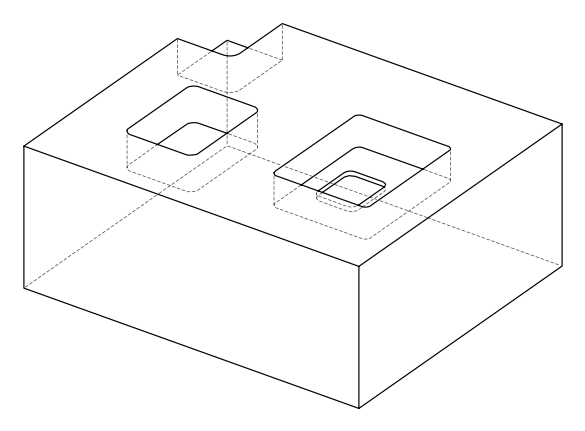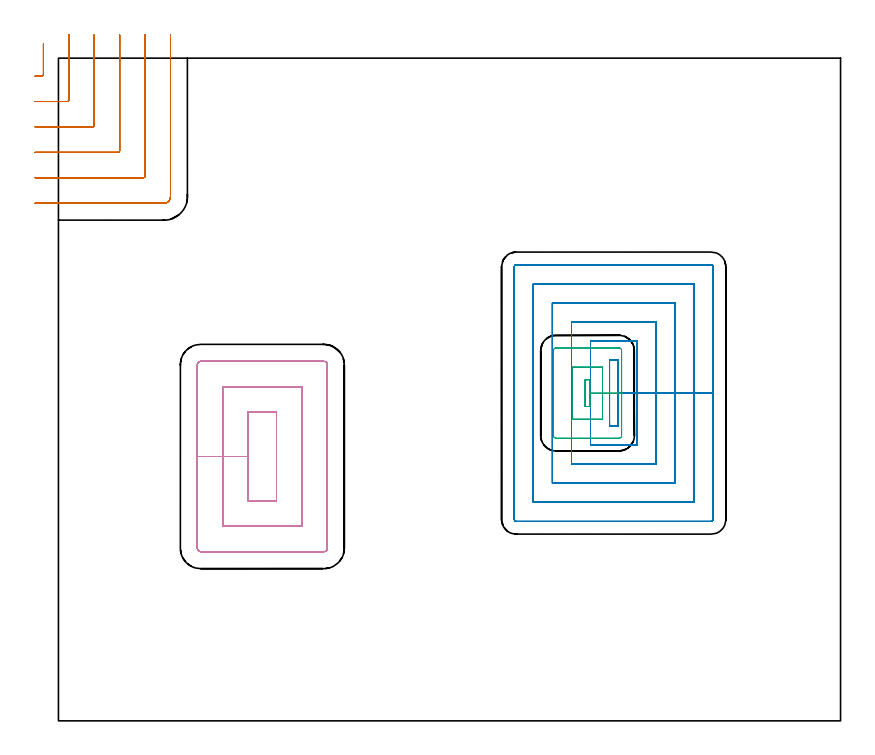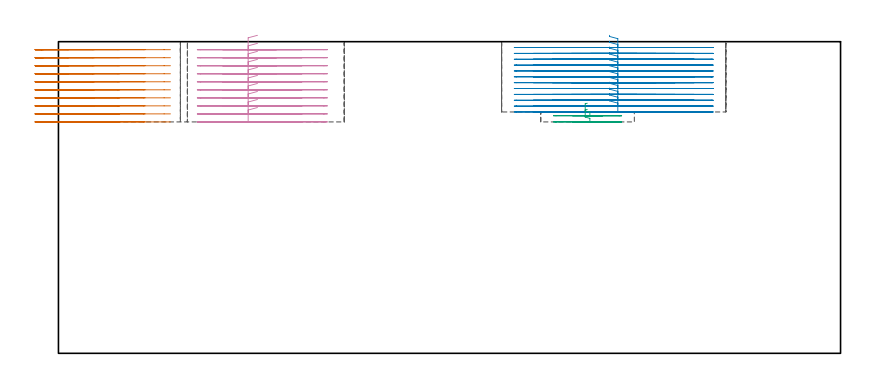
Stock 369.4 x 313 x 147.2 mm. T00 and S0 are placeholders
(PLAN: 4 operations, 2 tool changes, 64.8 min)
(1 MILL_CORNER_NOTCH_RECTANGULAR | CORNER_NOTCH_RECTANGULAR | NXT0201_012 | Follow Part, ap 4, ae 75% | 11.32 min | 175603 mm3)
(2 MILL_RECTANGULAR_POCKET | POCKET_RECTANGULAR_STRAIGHT | NXT0201_011 | Follow Part, ap 3, ae 75% | 38.23 min | 466999 mm3)
(3 MILL_RECTANGULAR_POCKET_1 | POCKET_RECTANGULAR_STRAIGHT_1 | NXT0201_011 | Follow Part, ap 3, ae 75% | 1.28 min | 11166 mm3)
(4 MILL_RECTANGULAR_POCKET_2 | POCKET_RECTANGULAR_STRAIGHT_2 | NXT0201_012 | Follow Part, ap 4, ae 75% | 13.93 min | 307675 mm3)
(TOOL NXT0201_012 | ENDMILL 16mm [2P460-1600-NA 1630] | D16 FL38 Z6)
(TOOL NXT0201_011 | ENDMILL 12mm [2P460-1200-NA 1630] | D12 FL38 Z6)
(OP 1 MILL_CORNER_NOTCH_RECTANGULAR)
G17 G21 G94 G90
T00 M6
G54
G17 G0 G90 X-11. Y304.5 S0 M3
G43 Z157.2 H1
Z143.41
G94 G1 X-8. F250.
X-7.895 F500.
G3 X-7.1 Y305.295 R0.8
G1 Y316.686
Y319.686 F250.
G0 Z157.2
X-11. Y292.5
Z143.41
G1 X-8.
X4.105 F500.
G3 X4.9 Y293.295 R0.8
G1 Y321.
Y324. F250.
G0 Z157.2
X-11. Y280.5
Z143.41
G1 X-8.
X16.105 F500.
G3 X16.9 Y281.295 R0.8
G1 Y321.
Y324. F250.
G0 Z157.2
X-11. Y268.5
Z143.41
G1 X-8.
X28.104 F500.
G3 X28.9 Y269.296 R0.8
G1 Y321.
Y324. F250.
G0 Z157.2
X-11. Y256.5
Z143.41
G1 X-8.
X40.104 F500.
G3 X40.9 Y257.296 R0.8
G1 Y321.
Y324. F250.
G0 Z157.2
X-11. Y244.5
Z143.41
G1 X-8.
X49.9 F500.
G3 X52.9 Y247.5 R3.
G1 Y321.
Y324. F250.
G0 Z157.2
X-11. Y304.5
Z139.62
G1 X-8.
X-7.895 F500.
G3 X-7.1 Y305.295 R0.8
G1 Y316.686
Y319.686 F250.
G0 Z157.2
X-11. Y292.5
Z139.62
G1 X-8.
X4.105 F500.
G3 X4.9 Y293.295 R0.8
G1 Y321.
Y324. F250.
G0 Z157.2
X-11. Y280.5
Z139.62
G1 X-8.
X16.105 F500.
G3 X16.9 Y281.295 R0.8
G1 Y321.
Y324. F250.
G0 Z157.2
X-11. Y268.5
Z139.62
G1 X-8.
X28.104 F500.
G3 X28.9 Y269.296 R0.8
G1 Y321.
Y324. F250.
G0 Z157.2
X-11. Y256.5
Z139.62
G1 X-8.
X40.104 F500.
G3 X40.9 Y257.296 R0.8
G1 Y321.
Y324. F250.
G0 Z157.2
X-11. Y244.5
Z139.62
G1 X-8.
X49.9 F500.
G3 X52.9 Y247.5 R3.
G1 Y321.
Y324. F250.
G0 Z157.2
X-11. Y304.5
Z135.83
G1 X-8.
X-7.895 F500.
G3 X-7.1 Y305.295 R0.8
G1 Y316.686
Y319.686 F250.
G0 Z157.2
X-11. Y292.5
Z135.83
G1 X-8.
X4.105 F500.
G3 X4.9 Y293.295 R0.8
G1 Y321.
Y324. F250.
G0 Z157.2
X-11. Y280.5
Z135.83
G1 X-8.
X16.105 F500.
G3 X16.9 Y281.295 R0.8
G1 Y321.
Y324. F250.
G0 Z157.2
X-11. Y268.5
Z135.83
G1 X-8.
X28.104 F500.
G3 X28.9 Y269.296 R0.8
G1 Y321.
Y324. F250.
G0 Z157.2
X-11. Y256.5
Z135.83
G1 X-8.
X40.104 F500.
G3 X40.9 Y257.296 R0.8
G1 Y321.
Y324. F250.
G0 Z157.2
X-11. Y244.5
Z135.83
G1 X-8.
X49.9 F500.
G3 X52.9 Y247.5 R3.
G1 Y321.
Y324. F250.
G0 Z157.2
X-11. Y304.5
Z132.04
G1 X-8.
X-7.895 F500.
G3 X-7.1 Y305.295 R0.8
G1 Y316.686
Y319.686 F250.
G0 Z157.2
X-11. Y292.5
Z132.04
G1 X-8.
X4.105 F500.
G3 X4.9 Y293.295 R0.8
G1 Y321.
Y324. F250.
G0 Z157.2
X-11. Y280.5
Z132.04
G1 X-8.
X16.105 F500.
G3 X16.9 Y281.295 R0.8
G1 Y321.
Y324. F250.
G0 Z157.2
X-11. Y268.5
Z132.04
G1 X-8.
X28.104 F500.
G3 X28.9 Y269.296 R0.8
G1 Y321.
Y324. F250.
G0 Z157.2
X-11. Y256.5
Z132.04
G1 X-8.
X40.104 F500.
G3 X40.9 Y257.296 R0.8
G1 Y321.
Y324. F250.
G0 Z157.2
X-11. Y244.5
Z132.04
G1 X-8.
X49.9 F500.
G3 X52.9 Y247.5 R3.
G1 Y321.
Y324. F250.
G0 Z157.2
X-11. Y304.5
Z128.25
G1 X-8.
X-7.895 F500.
G3 X-7.1 Y305.295 R0.8
G1 Y316.686
Y319.686 F250.
G0 Z157.2
X-11. Y292.5
Z128.25
G1 X-8.
X4.105 F500.
G3 X4.9 Y293.295 R0.8
G1 Y321.
Y324. F250.
G0 Z157.2
X-11. Y280.5
Z128.25
G1 X-8.
X16.105 F500.
G3 X16.9 Y281.295 R0.8
G1 Y321.
Y324. F250.
G0 Z157.2
X-11. Y268.5
Z128.25
G1 X-8.
X28.104 F500.
G3 X28.9 Y269.296 R0.8
G1 Y321.
Y324. F250.
G0 Z157.2
X-11. Y256.5
Z128.25
G1 X-8.
X40.104 F500.
G3 X40.9 Y257.296 R0.8
G1 Y321.
Y324. F250.
G0 Z157.2
X-11. Y244.5
Z128.25
G1 X-8.
X49.9 F500.
G3 X52.9 Y247.5 R3.
G1 Y321.
Y324. F250.
G0 Z157.2
X-11. Y304.5
Z124.46
G1 X-8.
X-7.895 F500.
G3 X-7.1 Y305.295 R0.8
G1 Y316.686
Y319.686 F250.
G0 Z157.2
X-11. Y292.5
Z124.46
G1 X-8.
X4.105 F500.
G3 X4.9 Y293.295 R0.8
G1 Y321.
Y324. F250.
G0 Z157.2
X-11. Y280.5
Z124.46
G1 X-8.
X16.105 F500.
G3 X16.9 Y281.295 R0.8
G1 Y321.
Y324. F250.
G0 Z157.2
X-11. Y268.5
Z124.46
G1 X-8.
X28.104 F500.
G3 X28.9 Y269.296 R0.8
G1 Y321.
Y324. F250.
G0 Z157.2
X-11. Y256.5
Z124.46
G1 X-8.
X40.104 F500.
G3 X40.9 Y257.296 R0.8
G1 Y321.
Y324. F250.
G0 Z157.2
X-11. Y244.5
Z124.46
G1 X-8.
X49.9 F500.
G3 X52.9 Y247.5 R3.
G1 Y321.
Y324. F250.
G0 Z157.2
X-11. Y304.5
Z120.67
G1 X-8.
X-7.895 F500.
G3 X-7.1 Y305.295 R0.8
G1 Y316.686
Y319.686 F250.
G0 Z157.2
X-11. Y292.5
Z120.67
G1 X-8.
X4.105 F500.
G3 X4.9 Y293.295 R0.8
G1 Y321.
Y324. F250.
G0 Z157.2
X-11. Y280.5
Z120.67
G1 X-8.
X16.105 F500.
G3 X16.9 Y281.295 R0.8
G1 Y321.
Y324. F250.
G0 Z157.2
X-11. Y268.5
Z120.67
G1 X-8.
X28.104 F500.
G3 X28.9 Y269.296 R0.8
G1 Y321.
Y324. F250.
G0 Z157.2
X-11. Y256.5
Z120.67
G1 X-8.
X40.104 F500.
G3 X40.9 Y257.296 R0.8
G1 Y321.
Y324. F250.
G0 Z157.2
X-11. Y244.5
Z120.67
G1 X-8.
X49.9 F500.
G3 X52.9 Y247.5 R3.
G1 Y321.
Y324. F250.
G0 Z157.2
X-11. Y304.5
Z116.88
G1 X-8.
X-7.895 F500.
G3 X-7.1 Y305.295 R0.8
G1 Y316.686
Y319.686 F250.
G0 Z157.2
X-11. Y292.5
Z116.88
G1 X-8.
X4.105 F500.
G3 X4.9 Y293.295 R0.8
G1 Y321.
Y324. F250.
G0 Z157.2
X-11. Y280.5
Z116.88
G1 X-8.
X16.105 F500.
G3 X16.9 Y281.295 R0.8
G1 Y321.
Y324. F250.
G0 Z157.2
X-11. Y268.5
Z116.88
G1 X-8.
X28.104 F500.
G3 X28.9 Y269.296 R0.8
G1 Y321.
Y324. F250.
G0 Z157.2
X-11. Y256.5
Z116.88
G1 X-8.
X40.104 F500.
G3 X40.9 Y257.296 R0.8
G1 Y321.
Y324. F250.
G0 Z157.2
X-11. Y244.5
Z116.88
G1 X-8.
X49.9 F500.
G3 X52.9 Y247.5 R3.
G1 Y321.
Y324. F250.
G0 Z157.2
X-11. Y304.5
Z113.09
G1 X-8.
X-7.895 F500.
G3 X-7.1 Y305.295 R0.8
G1 Y316.686
Y319.686 F250.
G0 Z157.2
X-11. Y292.5
Z113.09
G1 X-8.
X4.105 F500.
G3 X4.9 Y293.295 R0.8
G1 Y321.
Y324. F250.
G0 Z157.2
X-11. Y280.5
Z113.09
G1 X-8.
X16.105 F500.
G3 X16.9 Y281.295 R0.8
G1 Y321.
Y324. F250.
G0 Z157.2
X-11. Y268.5
Z113.09
G1 X-8.
X28.104 F500.
G3 X28.9 Y269.296 R0.8
G1 Y321.
Y324. F250.
G0 Z157.2
X-11. Y256.5
Z113.09
G1 X-8.
X40.104 F500.
G3 X40.9 Y257.296 R0.8
G1 Y321.
Y324. F250.
G0 Z157.2
X-11. Y244.5
Z113.09
G1 X-8.
X49.9 F500.
G3 X52.9 Y247.5 R3.
G1 Y321.
Y324. F250.
G0 Z157.2
X-11. Y304.5
Z109.3
G1 X-8.
X-7.895 F500.
G3 X-7.1 Y305.295 R0.8
G1 Y316.686
Y319.686 F250.
G0 Z157.2
X-11. Y292.5
Z109.3
G1 X-8.
X4.105 F500.
G3 X4.9 Y293.295 R0.8
G1 Y321.
Y324. F250.
G0 Z157.2
X-11. Y280.5
Z109.3
G1 X-8.
X16.105 F500.
G3 X16.9 Y281.295 R0.8
G1 Y321.
Y324. F250.
G0 Z157.2
X-11. Y268.5
Z109.3
G1 X-8.
X28.104 F500.
G3 X28.9 Y269.296 R0.8
G1 Y321.
Y324. F250.
G0 Z157.2
X-11. Y256.5
Z109.3
G1 X-8.
X40.104 F500.
G3 X40.9 Y257.296 R0.8
G1 Y321.
Y324. F250.
G0 Z157.2
X-11. Y244.5
Z109.3
G1 X-8.
X49.9 F500.
G3 X52.9 Y247.5 R3.
G1 Y321.
Y324. F250.
G0 Z157.2
M5
M2
(OP 2 MILL_RECTANGULAR_POCKET)
G17 G21 G94 G90
T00 M6
G54
G17 G0 G90 X260.3 Y141.221 S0 M3
G43 Z157.2 H1
Z150.2
G94 G1 Y139.2 Z149.658 F250.
X264.2 Z148.613
Y154.8 Z144.433
Y170.4 F500.
X260.3
Y139.2
X264.2
Y154.8
X273.2
Y179.4
X251.3
Y130.2
X273.2
Y154.8
X282.2
Y188.4
X242.3
Y121.2
X282.2
Y154.8
X291.2
Y197.4
X233.3
Y112.2
X291.2
Y154.8
X300.2
Y206.4
X224.3
Y103.2
X300.2
Y154.8
X309.2
Y214.5
G3 X308.3 Y215.4 R0.9
G1 X216.2
G3 X215.3 Y214.5 R0.9
G1 Y95.1
G3 X216.2 Y94.2 R0.9
G1 X308.3
G3 X309.2 Y95.1 R0.9
G1 Y154.8
Y155.8
G0 X260.3 Y141.221 Z147.433
G1 Y139.2 Z146.892 F250.
X264.2 Z145.847
Y154.8 Z141.667
Y170.4 F500.
X260.3
Y139.2
X264.2
Y154.8
X273.2
Y179.4
X251.3
Y130.2
X273.2
Y154.8
X282.2
Y188.4
X242.3
Y121.2
X282.2
Y154.8
X291.2
Y197.4
X233.3
Y112.2
X291.2
Y154.8
X300.2
Y206.4
X224.3
Y103.2
X300.2
Y154.8
X309.2
Y214.5
G3 X308.3 Y215.4 R0.9
G1 X216.2
G3 X215.3 Y214.5 R0.9
G1 Y95.1
G3 X216.2 Y94.2 R0.9
G1 X308.3
G3 X309.2 Y95.1 R0.9
G1 Y154.8
Y155.8
G0 X260.3 Y141.221 Z144.667
G1 Y139.2 Z144.125 F250.
X264.2 Z143.08
Y154.8 Z138.9
Y170.4 F500.
X260.3
Y139.2
X264.2
Y154.8
X273.2
Y179.4
X251.3
Y130.2
X273.2
Y154.8
X282.2
Y188.4
X242.3
Y121.2
X282.2
Y154.8
X291.2
Y197.4
X233.3
Y112.2
X291.2
Y154.8
X300.2
Y206.4
X224.3
Y103.2
X300.2
Y154.8
X309.2
Y214.5
G3 X308.3 Y215.4 R0.9
G1 X216.2
G3 X215.3 Y214.5 R0.9
G1 Y95.1
G3 X216.2 Y94.2 R0.9
G1 X308.3
G3 X309.2 Y95.1 R0.9
G1 Y154.8
Y155.8
G0 X260.3 Y141.221 Z141.9
G1 Y139.2 Z141.358 F250.
X264.2 Z140.313
Y154.8 Z136.133
Y170.4 F500.
X260.3
Y139.2
X264.2
Y154.8
X273.2
Y179.4
X251.3
Y130.2
X273.2
Y154.8
X282.2
Y188.4
X242.3
Y121.2
X282.2
Y154.8
X291.2
Y197.4
X233.3
Y112.2
X291.2
Y154.8
X300.2
Y206.4
X224.3
Y103.2
X300.2
Y154.8
X309.2
Y214.5
G3 X308.3 Y215.4 R0.9
G1 X216.2
G3 X215.3 Y214.5 R0.9
G1 Y95.1
G3 X216.2 Y94.2 R0.9
G1 X308.3
G3 X309.2 Y95.1 R0.9
G1 Y154.8
Y155.8
G0 X260.3 Y141.221 Z139.133
G1 Y139.2 Z138.592 F250.
X264.2 Z137.547
Y154.8 Z133.367
Y170.4 F500.
X260.3
Y139.2
X264.2
Y154.8
X273.2
Y179.4
X251.3
Y130.2
X273.2
Y154.8
X282.2
Y188.4
X242.3
Y121.2
X282.2
Y154.8
X291.2
Y197.4
X233.3
Y112.2
X291.2
Y154.8
X300.2
Y206.4
X224.3
Y103.2
X300.2
Y154.8
X309.2
Y214.5
G3 X308.3 Y215.4 R0.9
G1 X216.2
G3 X215.3 Y214.5 R0.9
G1 Y95.1
G3 X216.2 Y94.2 R0.9
G1 X308.3
G3 X309.2 Y95.1 R0.9
G1 Y154.8
Y155.8
G0 X260.3 Y141.221 Z136.367
G1 Y139.2 Z135.825 F250.
X264.2 Z134.78
Y154.8 Z130.6
Y170.4 F500.
X260.3
Y139.2
X264.2
Y154.8
X273.2
Y179.4
X251.3
Y130.2
X273.2
Y154.8
X282.2
Y188.4
X242.3
Y121.2
X282.2
Y154.8
X291.2
Y197.4
X233.3
Y112.2
X291.2
Y154.8
X300.2
Y206.4
X224.3
Y103.2
X300.2
Y154.8
X309.2
Y214.5
G3 X308.3 Y215.4 R0.9
G1 X216.2
G3 X215.3 Y214.5 R0.9
G1 Y95.1
G3 X216.2 Y94.2 R0.9
G1 X308.3
G3 X309.2 Y95.1 R0.9
G1 Y154.8
Y155.8
G0 X260.3 Y141.221 Z133.6
G1 Y139.2 Z133.058 F250.
X264.2 Z132.013
Y154.8 Z127.833
Y170.4 F500.
X260.3
Y139.2
X264.2
Y154.8
X273.2
Y179.4
X251.3
Y130.2
X273.2
Y154.8
X282.2
Y188.4
X242.3
Y121.2
X282.2
Y154.8
X291.2
Y197.4
X233.3
Y112.2
X291.2
Y154.8
X300.2
Y206.4
X224.3
Y103.2
X300.2
Y154.8
X309.2
Y214.5
G3 X308.3 Y215.4 R0.9
G1 X216.2
G3 X215.3 Y214.5 R0.9
G1 Y95.1
G3 X216.2 Y94.2 R0.9
G1 X308.3
G3 X309.2 Y95.1 R0.9
G1 Y154.8
Y155.8
G0 X260.3 Y141.221 Z130.833
G1 Y139.2 Z130.292 F250.
X264.2 Z129.247
Y154.8 Z125.067
Y170.4 F500.
X260.3
Y139.2
X264.2
Y154.8
X273.2
Y179.4
X251.3
Y130.2
X273.2
Y154.8
X282.2
Y188.4
X242.3
Y121.2
X282.2
Y154.8
X291.2
Y197.4
X233.3
Y112.2
X291.2
Y154.8
X300.2
Y206.4
X224.3
Y103.2
X300.2
Y154.8
X309.2
Y214.5
G3 X308.3 Y215.4 R0.9
G1 X216.2
G3 X215.3 Y214.5 R0.9
G1 Y95.1
G3 X216.2 Y94.2 R0.9
G1 X308.3
G3 X309.2 Y95.1 R0.9
G1 Y154.8
Y155.8
G0 X260.3 Y141.221 Z128.067
G1 Y139.2 Z127.525 F250.
X264.2 Z126.48
Y154.8 Z122.3
Y170.4 F500.
X260.3
Y139.2
X264.2
Y154.8
X273.2
Y179.4
X251.3
Y130.2
X273.2
Y154.8
X282.2
Y188.4
X242.3
Y121.2
X282.2
Y154.8
X291.2
Y197.4
X233.3
Y112.2
X291.2
Y154.8
X300.2
Y206.4
X224.3
Y103.2
X300.2
Y154.8
X309.2
Y214.5
G3 X308.3 Y215.4 R0.9
G1 X216.2
G3 X215.3 Y214.5 R0.9
G1 Y95.1
G3 X216.2 Y94.2 R0.9
G1 X308.3
G3 X309.2 Y95.1 R0.9
G1 Y154.8
Y155.8
G0 X260.3 Y141.221 Z125.3
G1 Y139.2 Z124.758 F250.
X264.2 Z123.713
Y154.8 Z119.533
Y170.4 F500.
X260.3
Y139.2
X264.2
Y154.8
X273.2
Y179.4
X251.3
Y130.2
X273.2
Y154.8
X282.2
Y188.4
X242.3
Y121.2
X282.2
Y154.8
X291.2
Y197.4
X233.3
Y112.2
X291.2
Y154.8
X300.2
Y206.4
X224.3
Y103.2
X300.2
Y154.8
X309.2
Y214.5
G3 X308.3 Y215.4 R0.9
G1 X216.2
G3 X215.3 Y214.5 R0.9
G1 Y95.1
G3 X216.2 Y94.2 R0.9
G1 X308.3
G3 X309.2 Y95.1 R0.9
G1 Y154.8
Y155.8
G0 X260.3 Y141.221 Z122.533
G1 Y139.2 Z121.992 F250.
X264.2 Z120.947
Y154.8 Z116.767
Y170.4 F500.
X260.3
Y139.2
X264.2
Y154.8
X273.2
Y179.4
X251.3
Y130.2
X273.2
Y154.8
X282.2
Y188.4
X242.3
Y121.2
X282.2
Y154.8
X291.2
Y197.4
X233.3
Y112.2
X291.2
Y154.8
X300.2
Y206.4
X224.3
Y103.2
X300.2
Y154.8
X309.2
Y214.5
G3 X308.3 Y215.4 R0.9
G1 X216.2
G3 X215.3 Y214.5 R0.9
G1 Y95.1
G3 X216.2 Y94.2 R0.9
G1 X308.3
G3 X309.2 Y95.1 R0.9
G1 Y154.8
Y155.8
G0 X260.3 Y141.221 Z119.767
G1 Y139.2 Z119.225 F250.
X264.2 Z118.18
Y154.8 Z114.
Y170.4 F500.
X260.3
Y139.2
X264.2
Y154.8
X273.2
Y179.4
X251.3
Y130.2
X273.2
Y154.8
X282.2
Y188.4
X242.3
Y121.2
X282.2
Y154.8
X291.2
Y197.4
X233.3
Y112.2
X291.2
Y154.8
X300.2
Y206.4
X224.3
Y103.2
X300.2
Y154.8
X309.2
Y214.5
G3 X308.3 Y215.4 R0.9
G1 X216.2
G3 X215.3 Y214.5 R0.9
G1 Y95.1
G3 X216.2 Y94.2 R0.9
G1 X308.3
G3 X309.2 Y95.1 R0.9
G1 Y154.8
Y155.8
G0 Z157.2
M5
M2
(OP 3 MILL_RECTANGULAR_POCKET_1)
G17 G21 G94 G90
T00 M6
G54
G17 G0 G90 X249.776 Y161.1 S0 M3
G43 Z157.2 H1
Z118.131
G94 G1 X248.8 Z117.869 F250.
Y148.5 Z114.493
X251. Z113.903
Y154.8 Z112.215
Y161.1 F500.
X248.8
Y148.5
X251.
Y154.8
X257.
Y167.1
X242.8
Y142.5
X257.
Y154.8
X266.
Y174.9
G3 X264.8 Y176.1 R1.2
G1 X235.
G3 X233.8 Y174.9 R1.2
G1 Y134.7
G3 X235. Y133.5 R1.2
G1 X264.8
G3 X266. Y134.7 R1.2
G1 Y154.8
Y155.8
G0 X249.776 Y161.1 Z115.215
G1 X248.8 Z114.954 F250.
Y148.5 Z111.578
X251. Z110.988
Y154.8 Z109.3
Y161.1 F500.
X248.8
Y148.5
X251.
Y154.8
X257.
Y167.1
X242.8
Y142.5
X257.
Y154.8
X266.
Y174.9
G3 X264.8 Y176.1 R1.2
G1 X235.
G3 X233.8 Y174.9 R1.2
G1 Y134.7
G3 X235. Y133.5 R1.2
G1 X264.8
G3 X266. Y134.7 R1.2
G1 Y154.8
Y155.8
G0 Z157.2
M5
M2
(OP 4 MILL_RECTANGULAR_POCKET_2)
G17 G21 G94 G90
T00 M6
G54
G17 G0 G90 X93.991 Y145.8 S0 M3
G43 Z157.2 H1
Z150.2
G94 G1 X89.6 Z149.023 F250.
Y124.85 Z143.41
Y103.9 F500.
X103.
Y145.8
X89.6
Y124.85
X77.6
Y91.9
X115.
Y157.8
X77.6
Y124.85
X65.6
Y81.5
G3 X67.2 Y79.9 R1.6
G1 X125.4
G3 X127. Y81.5 R1.6
G1 Y168.2
G3 X125.4 Y169.8 R1.6
G1 X67.2
G3 X65.6 Y168.2 R1.6
G1 Y124.85
Y123.85
G0 X93.991 Y145.8 Z146.41
G1 X89.6 Z145.233 F250.
Y124.85 Z139.62
Y103.9 F500.
X103.
Y145.8
X89.6
Y124.85
X77.6
Y91.9
X115.
Y157.8
X77.6
Y124.85
X65.6
Y81.5
G3 X67.2 Y79.9 R1.6
G1 X125.4
G3 X127. Y81.5 R1.6
G1 Y168.2
G3 X125.4 Y169.8 R1.6
G1 X67.2
G3 X65.6 Y168.2 R1.6
G1 Y124.85
Y123.85
G0 X93.991 Y145.8 Z142.62
G1 X89.6 Z141.443 F250.
Y124.85 Z135.83
Y103.9 F500.
X103.
Y145.8
X89.6
Y124.85
X77.6
Y91.9
X115.
Y157.8
X77.6
Y124.85
X65.6
Y81.5
G3 X67.2 Y79.9 R1.6
G1 X125.4
G3 X127. Y81.5 R1.6
G1 Y168.2
G3 X125.4 Y169.8 R1.6
G1 X67.2
G3 X65.6 Y168.2 R1.6
G1 Y124.85
Y123.85
G0 X93.991 Y145.8 Z138.83
G1 X89.6 Z137.653 F250.
Y124.85 Z132.04
Y103.9 F500.
X103.
Y145.8
X89.6
Y124.85
X77.6
Y91.9
X115.
Y157.8
X77.6
Y124.85
X65.6
Y81.5
G3 X67.2 Y79.9 R1.6
G1 X125.4
G3 X127. Y81.5 R1.6
G1 Y168.2
G3 X125.4 Y169.8 R1.6
G1 X67.2
G3 X65.6 Y168.2 R1.6
G1 Y124.85
Y123.85
G0 X93.991 Y145.8 Z135.04
G1 X89.6 Z133.863 F250.
Y124.85 Z128.25
Y103.9 F500.
X103.
Y145.8
X89.6
Y124.85
X77.6
Y91.9
X115.
Y157.8
X77.6
Y124.85
X65.6
Y81.5
G3 X67.2 Y79.9 R1.6
G1 X125.4
G3 X127. Y81.5 R1.6
G1 Y168.2
G3 X125.4 Y169.8 R1.6
G1 X67.2
G3 X65.6 Y168.2 R1.6
G1 Y124.85
Y123.85
G0 X93.991 Y145.8 Z131.25
G1 X89.6 Z130.073 F250.
Y124.85 Z124.46
Y103.9 F500.
X103.
Y145.8
X89.6
Y124.85
X77.6
Y91.9
X115.
Y157.8
X77.6
Y124.85
X65.6
Y81.5
G3 X67.2 Y79.9 R1.6
G1 X125.4
G3 X127. Y81.5 R1.6
G1 Y168.2
G3 X125.4 Y169.8 R1.6
G1 X67.2
G3 X65.6 Y168.2 R1.6
G1 Y124.85
Y123.85
G0 X93.991 Y145.8 Z127.46
G1 X89.6 Z126.284 F250.
Y124.85 Z120.67
Y103.9 F500.
X103.
Y145.8
X89.6
Y124.85
X77.6
Y91.9
X115.
Y157.8
X77.6
Y124.85
X65.6
Y81.5
G3 X67.2 Y79.9 R1.6
G1 X125.4
G3 X127. Y81.5 R1.6
G1 Y168.2
G3 X125.4 Y169.8 R1.6
G1 X67.2
G3 X65.6 Y168.2 R1.6
G1 Y124.85
Y123.85
G0 X93.991 Y145.8 Z123.67
G1 X89.6 Z122.494 F250.
Y124.85 Z116.88
Y103.9 F500.
X103.
Y145.8
X89.6
Y124.85
X77.6
Y91.9
X115.
Y157.8
X77.6
Y124.85
X65.6
Y81.5
G3 X67.2 Y79.9 R1.6
G1 X125.4
G3 X127. Y81.5 R1.6
G1 Y168.2
G3 X125.4 Y169.8 R1.6
G1 X67.2
G3 X65.6 Y168.2 R1.6
G1 Y124.85
Y123.85
G0 X93.991 Y145.8 Z119.88
G1 X89.6 Z118.704 F250.
Y124.85 Z113.09
Y103.9 F500.
X103.
Y145.8
X89.6
Y124.85
X77.6
Y91.9
X115.
Y157.8
X77.6
Y124.85
X65.6
Y81.5
G3 X67.2 Y79.9 R1.6
G1 X125.4
G3 X127. Y81.5 R1.6
G1 Y168.2
G3 X125.4 Y169.8 R1.6
G1 X67.2
G3 X65.6 Y168.2 R1.6
G1 Y124.85
Y123.85
G0 X93.991 Y145.8 Z116.09
G1 X89.6 Z114.914 F250.
Y124.85 Z109.3
Y103.9 F500.
X103.
Y145.8
X89.6
Y124.85
X77.6
Y91.9
X115.
Y157.8
X77.6
Y124.85
X65.6
Y81.5
G3 X67.2 Y79.9 R1.6
G1 X125.4
G3 X127. Y81.5 R1.6
G1 Y168.2
G3 X125.4 Y169.8 R1.6
G1 X67.2
G3 X65.6 Y168.2 R1.6
G1 Y124.85
Y123.85
G0 Z157.2
M5
M2
